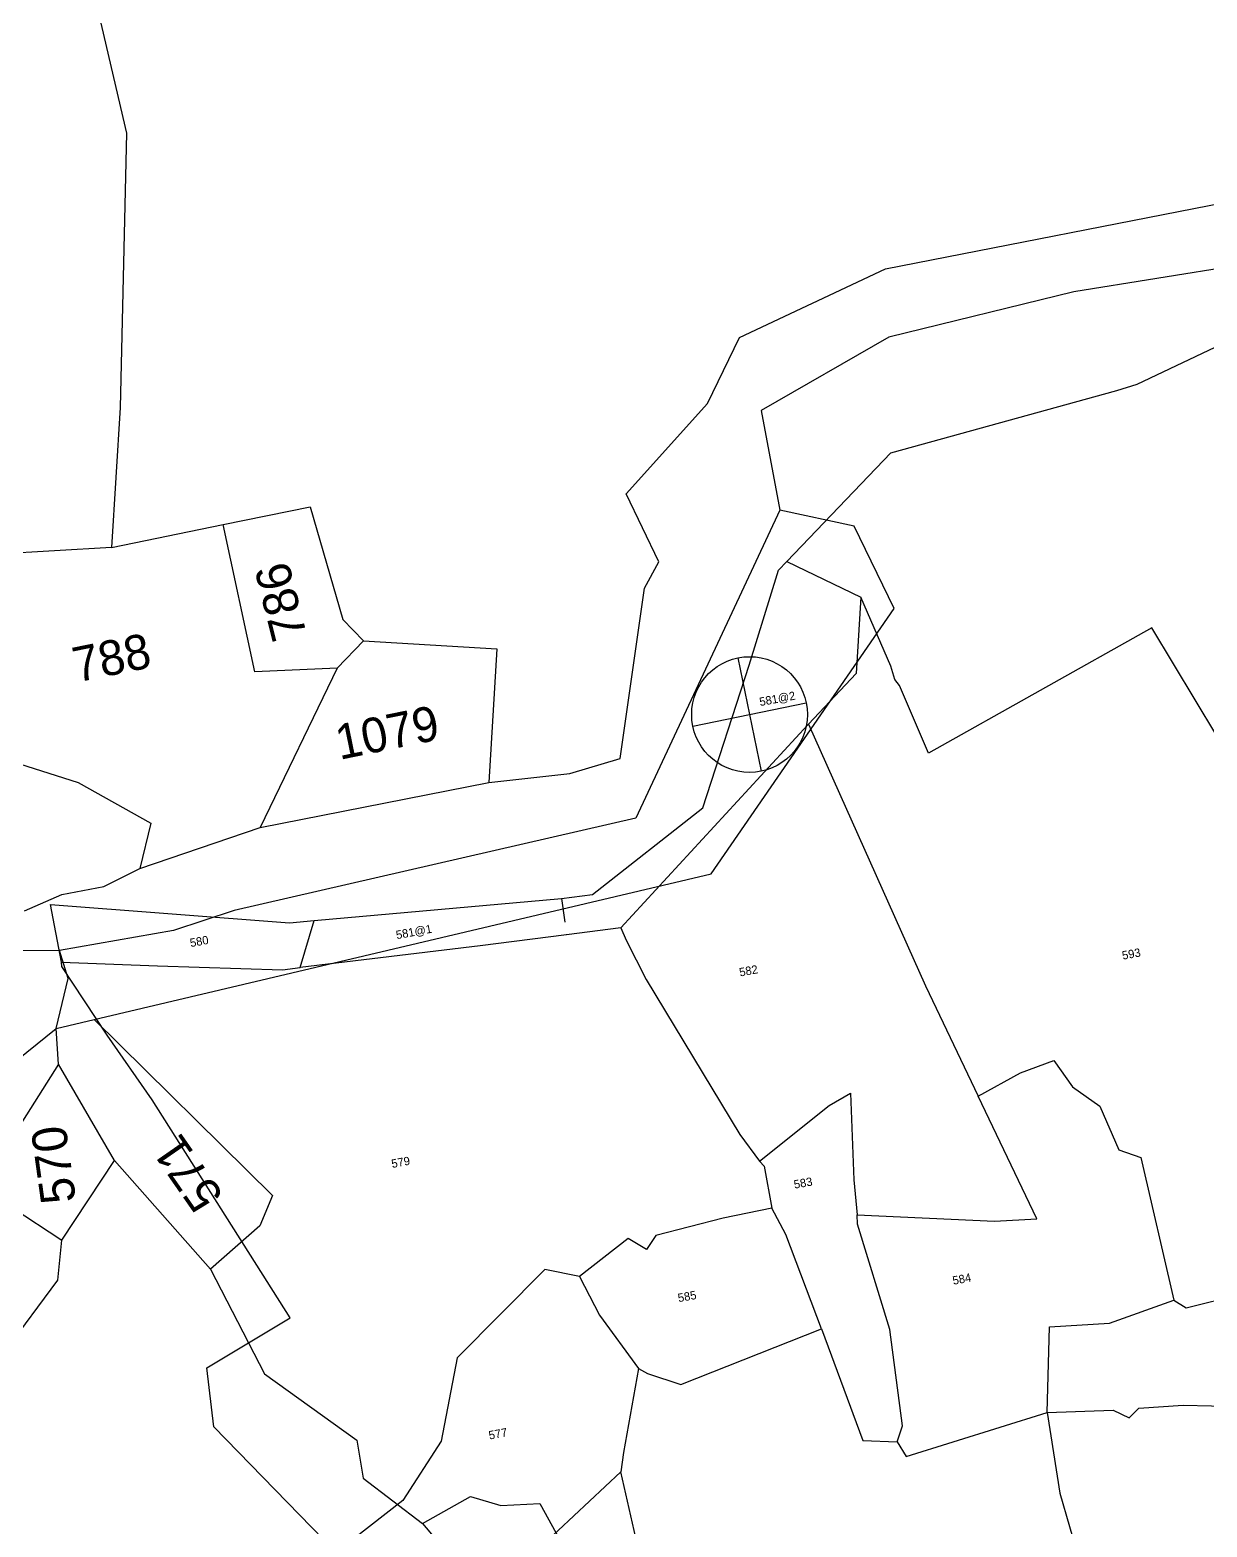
# Model space of a CAD drawing. Header units: metres. Extents: x 308938 to 313654, y 1921426 to 1925517.
# Drawn here: x 309932.3 to 310176.9, y 1923176 to 1923487.2 of the extents above; entities that cross this region are included whole.
import ezdxf

# ---------------------------------------------------------------- set-up
doc = ezdxf.new("R2010")
doc.units = ezdxf.units.M
doc.header["$MEASUREMENT"] = 0
doc.linetypes.add('DASHED', pattern=[0.75, 0.5, -0.25])
for name, color, linetype in [('OTHERS', 1, 'Continuous'), ('POLY_PARCEL', 6, 'Continuous'), ('POLY_SUBPARCEL', 6, 'DASHED'), ('POLY_WATER', 4, 'Continuous'), ('TEXT_PARCEL', 7, 'Continuous')]:
    doc.layers.add(name, color=color, linetype=linetype)
doc.styles.add('TEXT_MAP', font='')
doc.styles.get('TEXT_MAP').set_extended_font_data('Kruti Dev 050')

msp = doc.modelspace()

# ---------------------------------------------------------------- linework, layer by layer
at = {"layer": 'OTHERS'}
for p, q in [((310079.38, 1923356.64), (310084.22, 1923333.07)), ((310070.02, 1923342.43), (310093.58, 1923347.27))]:
    msp.add_line(p, q, dxfattribs=at)
msp.add_circle((310081.8, 1923344.85), 12.03, dxfattribs=at)
at = {"layer": 'POLY_PARCEL'}
for p, q in [((309932.72, 1923550.44), (309952.3, 1923465.72)), ((309952.3, 1923465.72), (309951.01, 1923408.68)), ((310162.35, 1923413.56), (310181.3, 1923422.52)), ((310158.09, 1923412.23), (310162.35, 1923413.56)), ((310111.13, 1923399.29), (310158.09, 1923412.23)), ((309951.01, 1923408.68), (309949.2, 1923379.56)), ((310089.54, 1923376.68), (310111.13, 1923399.29)), ((309972.43, 1923384.33), (309990.48, 1923388.03)), ((309990.48, 1923388.03), (309997.26, 1923364.62)), ((309949.2, 1923379.56), (309972.43, 1923384.33)), ((309979.03, 1923353.71), (309972.43, 1923384.33)), ((310103.52, 1923384.04), (310088.06, 1923387.33)), ((310111.85, 1923366.89), (310103.52, 1923384.04)), ((309949.2, 1923379.56), (309885.81, 1923375.99)), ((310087.81, 1923374.86), (310089.54, 1923376.68)), ((310089.54, 1923376.68), (310104.92, 1923369.27)), ((310081.69, 1923355.13), (310087.81, 1923374.86)), ((310104.92, 1923369.27), (310103.93, 1923353.39)), ((310111.12, 1923354.9), (310104.92, 1923369.27)), ((310073.81, 1923311.76), (310111.85, 1923366.89)), ((309997.26, 1923364.62), (310001.59, 1923360.21)), ((310165.41, 1923362.89), (310118.99, 1923336.81)), ((310178.89, 1923340.45), (310165.41, 1923362.89)), ((310001.59, 1923360.21), (309996.11, 1923354.52)), ((310001.59, 1923360.21), (310029.27, 1923358.53)), ((310029.27, 1923358.53), (310027.61, 1923330.73)), ((309996.11, 1923354.52), (309979.03, 1923353.71)), ((309996.11, 1923354.52), (309980.13, 1923321.4)), ((310072.08, 1923325.46), (310081.69, 1923355.13)), ((310103.93, 1923353.39), (310094.03, 1923342.84)), ((310112.01, 1923352.15), (310111.12, 1923354.9)), ((310112.94, 1923350.9), (310112.01, 1923352.15)), ((310118.99, 1923336.81), (310112.94, 1923350.9)), ((310093.83, 1923342.62), (310055.04, 1923300.54)), ((310094.03, 1923342.84), (310093.83, 1923342.62)), ((310094.03, 1923342.84), (310118.38, 1923288.45)), ((309919.93, 1923337.85), (309942.29, 1923330.71)), ((309942.29, 1923330.71), (309957.42, 1923322.29)), ((310049.18, 1923307.43), (310072.08, 1923325.46)), ((309957.42, 1923322.29), (309955.11, 1923312.83)), ((309945.62, 1923281.49), (310073.81, 1923311.76)), ((309991.3, 1923302.02), (310042.71, 1923306.64)), ((310042.71, 1923306.64), (310049.18, 1923307.43)), ((309938.8, 1923293.35), (309936.54, 1923305.35)), ((309936.54, 1923305.35), (309986.23, 1923301.57)), ((309986.23, 1923301.57), (309991.3, 1923302.02)), ((309988.4, 1923292.27), (309991.3, 1923302.02)), ((310055.04, 1923300.54), (310043.74, 1923299.08)), ((310055.04, 1923300.54), (310056.15, 1923297.98)), ((310043.74, 1923299.08), (310025.82, 1923296.76)), ((310056.15, 1923297.98), (310060.31, 1923289.77)), ((309940.19, 1923290.01), (309938.44, 1923295.81)), ((310025.82, 1923296.76), (309988.4, 1923292.27)), ((309938.8, 1923293.35), (309958.78, 1923292.64)), ((309938.86, 1923292.51), (309938.8, 1923293.35)), ((309948.33, 1923278.18), (309938.86, 1923292.51)), ((309958.78, 1923292.64), (309984.76, 1923291.82)), ((309984.76, 1923291.82), (309988.4, 1923292.27)), ((309937.71, 1923279.62), (309940.19, 1923290.01)), ((310060.31, 1923289.77), (310079.76, 1923257.54)), ((310118.38, 1923288.45), (310129.28, 1923265.51)), ((309915.12, 1923261.4), (309937.71, 1923279.62)), ((309937.71, 1923279.62), (309945.62, 1923281.49)), ((309938.21, 1923272.18), (309937.71, 1923279.62)), ((309945.62, 1923281.49), (309982.65, 1923244.85)), ((309957.63, 1923264.75), (309948.33, 1923278.18)), ((310138.12, 1923270.36), (310145.01, 1923272.91)), ((310145.01, 1923272.91), (310148.88, 1923267.5)), ((309938.21, 1923272.18), (309929.86, 1923259.01)), ((309949.86, 1923252.17), (309938.21, 1923272.18)), ((310129.28, 1923265.51), (310138.12, 1923270.36)), ((310098.3, 1923263.61), (310102.8, 1923266.16)), ((310102.8, 1923266.16), (310103.46, 1923248.1)), ((310148.88, 1923267.5), (310154.56, 1923263.45)), ((309986.36, 1923219.48), (309957.63, 1923264.75)), ((310083.83, 1923251.99), (310098.3, 1923263.61)), ((310141.49, 1923240.03), (310129.28, 1923265.51)), ((310154.56, 1923263.45), (310158.49, 1923254.36)), ((310079.76, 1923257.54), (310083.83, 1923251.99)), ((310158.49, 1923254.36), (310163.06, 1923252.78)), ((309938.89, 1923235.56), (309949.86, 1923252.17)), ((309949.86, 1923252.17), (309969.79, 1923229.55)), ((310083.83, 1923251.99), (310084.85, 1923250.99)), ((310084.85, 1923250.99), (310086.42, 1923242.26)), ((310163.06, 1923252.78), (310169.95, 1923223.15)), ((310103.46, 1923248.1), (310104.13, 1923240.87)), ((309982.65, 1923244.85), (309980, 1923238.6)), ((309928.55, 1923242.37), (309938.89, 1923235.56)), ((310086.42, 1923242.26), (310076.28, 1923240.16)), ((310089.33, 1923236.77), (310086.42, 1923242.26)), ((309980, 1923238.6), (309969.79, 1923229.55)), ((310076.28, 1923240.16), (310062.35, 1923236.58)), ((310104.13, 1923240.87), (310132.72, 1923239.51)), ((310104.19, 1923238.9), (310104.13, 1923240.87)), ((310110.97, 1923217), (310104.19, 1923238.9)), ((310132.72, 1923239.51), (310141.49, 1923240.03)), ((309938.08, 1923227.26), (309938.89, 1923235.56)), ((310056.56, 1923235.95), (310046.43, 1923228.04)), ((310060.39, 1923233.62), (310056.56, 1923235.95)), ((310062.35, 1923236.58), (310060.39, 1923233.62)), ((310096.74, 1923217.19), (310089.33, 1923236.77)), ((309969.79, 1923229.55), (309980.98, 1923207.84)), ((310039.25, 1923229.48), (310021.04, 1923211.15)), ((310046.43, 1923228.04), (310039.25, 1923229.48)), ((309927.22, 1923212.58), (309938.08, 1923227.26)), ((310046.43, 1923228.04), (310050.61, 1923219.97)), ((310172.49, 1923221.56), (310199.98, 1923228.31)), ((310156.6, 1923218.35), (310169.95, 1923223.15)), ((310169.95, 1923223.15), (310172.49, 1923221.56)), ((309969.04, 1923209.06), (309986.36, 1923219.48)), ((310050.61, 1923219.97), (310058.7, 1923208.92)), ((310067.5, 1923205.61), (310096.74, 1923217.19)), ((310096.74, 1923217.19), (310105.36, 1923193.95)), ((310113.57, 1923197.01), (310110.97, 1923217)), ((310143.6, 1923199.79), (310144.1, 1923217.58)), ((310144.1, 1923217.58), (310156.6, 1923218.35)), ((310021.04, 1923211.15), (310017.72, 1923193.81)), ((309970.5, 1923196.79), (309969.04, 1923209.06)), ((309980.98, 1923207.84), (310000.2, 1923194.01)), ((310058.7, 1923208.92), (310055.58, 1923191.44)), ((310058.7, 1923208.92), (310060.57, 1923207.85)), ((310060.57, 1923207.85), (310067.5, 1923205.61)), ((310162.7, 1923200.64), (310171.87, 1923201.32)), ((310171.87, 1923201.32), (310187.9, 1923200.94)), ((310114.31, 1923190.63), (310143.6, 1923199.79)), ((310143.6, 1923199.79), (310157.35, 1923200.22)), ((310143.6, 1923199.79), (310146.27, 1923182.97)), ((310157.35, 1923200.22), (310160.65, 1923198.63)), ((310160.65, 1923198.63), (310162.7, 1923200.64)), ((309995.88, 1923170.66), (309970.5, 1923196.79)), ((310112.46, 1923193.68), (310113.57, 1923197.01)), ((310000.2, 1923194.01), (310001.52, 1923186.15)), ((310017.72, 1923193.81), (310009.77, 1923181.51)), ((310055.58, 1923191.44), (310055.05, 1923187.42)), ((310105.36, 1923193.95), (310112.46, 1923193.68)), ((310112.46, 1923193.68), (310114.31, 1923190.63)), ((310001.52, 1923186.15), (310013.81, 1923176.72)), ((310055.05, 1923187.42), (310026.17, 1923160.42)), ((310059.22, 1923168.96), (310055.05, 1923187.42)), ((310013.81, 1923176.72), (310023.82, 1923182.29)), ((310023.82, 1923182.29), (310030.13, 1923180.47)), ((310146.27, 1923182.97), (310150.72, 1923167.67)), ((310009.77, 1923181.51), (309995.88, 1923170.66)), ((310030.13, 1923180.47), (310038.2, 1923180.83)), ((310038.2, 1923180.83), (310055.89, 1923149.01)), ((310013.81, 1923176.72), (310026.41, 1923161.88))]:
    msp.add_line(p, q, dxfattribs=at)
at = {"layer": 'POLY_SUBPARCEL', "ltscale": 10}
msp.add_line((310042.71, 1923306.64), (310043.74, 1923299.08), dxfattribs=at)
at = {"layer": 'POLY_WATER'}
for p, q in [((310110.02, 1923437.48), (310200.38, 1923455.19)), ((310079.7, 1923423.24), (310110.02, 1923437.48)), ((310192.21, 1923439.63), (310149.15, 1923432.74)), ((310149.15, 1923432.74), (310110.7, 1923423.27)), ((310073.04, 1923409.48), (310079.7, 1923423.24)), ((310110.7, 1923423.27), (310084.2, 1923408.09)), ((310056.15, 1923390.72), (310073.04, 1923409.48)), ((310084.2, 1923408.09), (310088.06, 1923387.33)), ((310062.91, 1923376.59), (310056.15, 1923390.72)), ((310088.06, 1923387.33), (310058.14, 1923323.35)), ((310059.97, 1923371.1), (310062.91, 1923376.59)), ((310054.94, 1923335.72), (310059.97, 1923371.1)), ((310044.42, 1923332.62), (310054.94, 1923335.72)), ((310027.61, 1923330.73), (310044.42, 1923332.62)), ((309980.13, 1923321.4), (310027.61, 1923330.73)), ((310058.14, 1923323.35), (309974.72, 1923304.09)), ((309955.11, 1923312.83), (309980.13, 1923321.4)), ((309947.64, 1923309.11), (309955.11, 1923312.83)), ((309931.17, 1923304.07), (309938.92, 1923307.43)), ((309938.92, 1923307.43), (309947.64, 1923309.11)), ((309974.72, 1923304.09), (309962.11, 1923299.93)), ((309962.11, 1923299.93), (309938.44, 1923295.81)), ((309938.44, 1923295.81), (309916.39, 1923295.69))]:
    msp.add_line(p, q, dxfattribs=at)

# ---------------------------------------------------------------- texts
at = {"layer": 'TEXT_PARCEL', "style": 'TEXT_MAP'}
for s, height, rotation, p in [('786', 7.265, 104.0926, (309989.86, 1923361.27)), ('788', 7.265, 11.6001, (309942, 1923351.51)), ('581@2', 1.744, 10.4794, (310084, 1923346.61)), ('1079', 7.265, 11.6001, (309996.6, 1923335.42)), ('581@1', 1.744, 10.4794, (310008.49, 1923298.15)), ('580', 1.744, 10.4794, (309965.68, 1923296.5)), ('593', 1.744, 10.4794, (310159.36, 1923293.89)), ('582', 1.744, 10.4794, (310079.82, 1923290.39)), ('570', 7.265, 97.9042, (309941.86, 1923243.7)), ('571', 7.265, 124.8238, (309972.69, 1923244.83)), ('579', 1.744, 10.4794, (310007.54, 1923250.59)), ('583', 1.744, 10.4794, (310091.16, 1923246.28)), ('584', 1.744, 10.4794, (310124.14, 1923226.31)), ('585', 1.744, 10.4794, (310067.06, 1923222.69)), ('577', 1.744, 10.4794, (310027.76, 1923194.14))]:
    msp.add_text(s, height=height, rotation=rotation, dxfattribs=at).set_placement(p)

doc.saveas('drawing.dxf')
